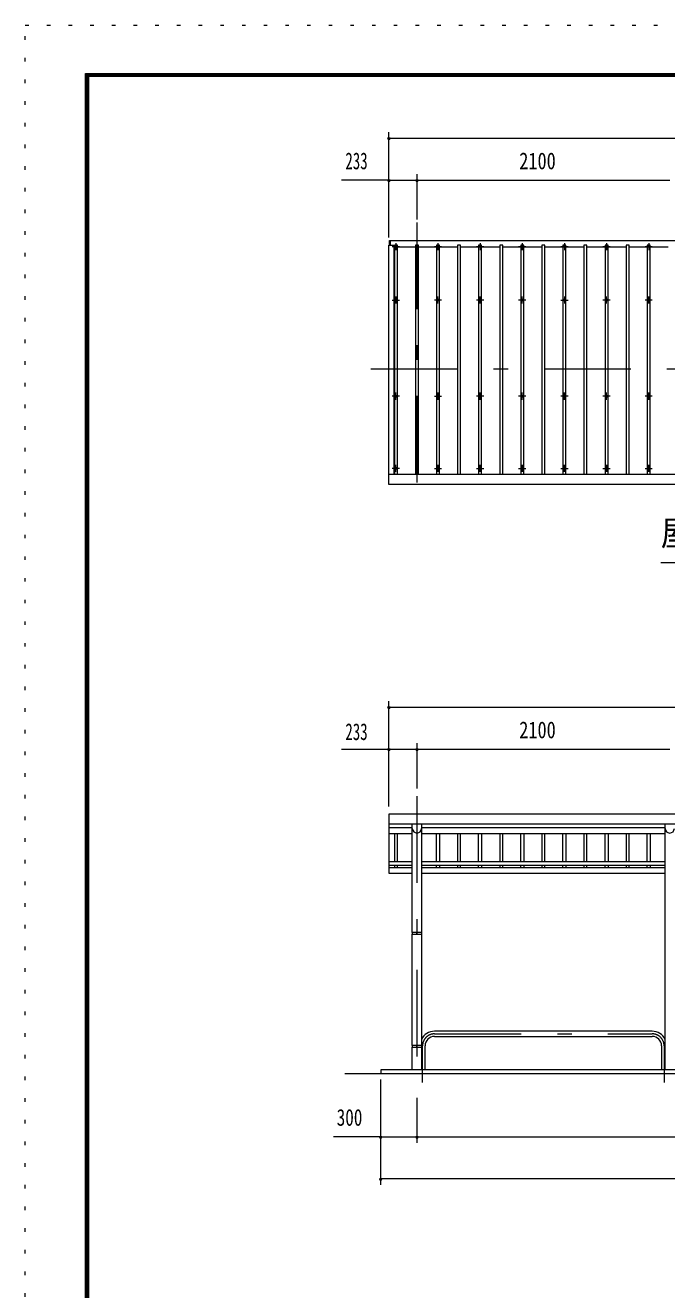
# Model space of a CAD drawing. Units: millimetres, scale not verified, with parts at other scales. Extents: x -23448 to 23452, y -10500 to 10500.
# Drawn here: x -6248 to -921, y 0 to 10500 of the extents above; entities that cross this region are included whole.
import ezdxf
from ezdxf.enums import TextEntityAlignment as Align

# ---------------------------------------------------------------- set-up
doc = ezdxf.new("R2010")
doc.units = ezdxf.units.MM
doc.header["$LTSCALE"] = 60
doc.linetypes.add('USER3', pattern=[24, 12, -5, 2, -5])
doc.linetypes.add('USER4', pattern=[3, 0.5, -2.5])
for name, color, linetype, lineweight in [('0-2_1-0BOLD', 7, 'Continuous', 18), ('0-3_1-2CENTER', 3, 'USER3', 18), ('0-4_1-4THIN', 4, 'Continuous', 18), ('0-5_1-5DIM', 3, 'Continuous', 18), ('0-C_F-F', 5, 'Continuous', 18), ('0-D_F-E_J_ADD', 5, 'USER4', 18)]:
    doc.layers.add(name, color=color, linetype=linetype, lineweight=lineweight)
doc.styles.add('ＭＳ ゴシック', font='')
doc.styles.get('ＭＳ ゴシック').set_extended_font_data('MS Gothic')

msp = doc.modelspace()

# ---------------------------------------------------------------- linework, layer by layer
at = {"layer": '0-2_1-0BOLD'}
for p, q in [((-3218.47, 8712.67), (-3218.47, 8674.21)), ((-3228.47, 6772.67), (4587.53, 6772.67)), ((-3228.47, 3868.72), (4587.53, 3868.72)), ((-3033.62, 3834.18), (-3228.47, 3834.18)), ((-3228.47, 3788.06), (-3033.62, 3788.06)), ((-3033.62, 2967.43), (-3033.62, 3868.72)), ((-2957.32, 3868.72), (-2957.32, 2967.43)), ((-933.62, 3834.18), (-2957.32, 3834.18)), ((-2957.32, 3788.06), (-933.62, 3788.06)), ((-933.62, 1824.67), (-933.62, 3868.72)), ((-3033.62, 3554.11), (-3228.47, 3554.11)), ((-3228.47, 3524.57), (-3033.62, 3524.57)), ((-3033.62, 3503.67), (-3228.47, 3503.67)), ((-933.62, 3554.11), (-2957.32, 3554.11)), ((-2957.32, 3524.57), (-933.62, 3524.57)), ((-933.62, 3503.67), (-2957.32, 3503.67)), ((-2957.32, 3458.67), (-933.62, 3458.67)), ((-3033.62, 2029.06), (-3033.62, 2951.43)), ((-2998.52, 2967.43), (-2998.52, 2951.43)), ((-2998.52, 2959.43), (-2992.42, 2959.43)), ((-2992.42, 2951.43), (-2992.42, 2967.43)), ((-2957.32, 2951.43), (-2957.32, 2029.06)), ((-1041.82, 2146.02), (-2849.11, 2146.02)), ((-2849.11, 2103.32), (-1041.82, 2103.32)), ((-3033.62, 1824.67), (-3033.62, 2013.06)), ((-2998.52, 2029.06), (-2998.52, 2013.06)), ((-2992.42, 2021.06), (-2998.52, 2021.06)), ((-2992.42, 2013.06), (-2992.42, 2029.06)), ((-2957.32, 2013.06), (-2957.32, 1824.67)), ((-2927.76, 1824.67), (-2927.76, 2024.67)), ((-963.17, 2024.67), (-963.17, 1824.67)), ((-3595.47, 1794.67), (4954.54, 1794.67))]:
    msp.add_line(p, q, dxfattribs=at)
for points in [[(-3228.47, 6687.67), (-3228.47, 8674.21), (-3188.47, 8674.21), (-3188.47, 6772.67)], [(4547.53, 6772.67), (4547.53, 8674.21), (4587.53, 8674.21), (4587.53, 6687.67), (-3228.47, 6687.67)], [(-3223.47, 8674.21), (-3223.47, 8712.67), (4582.53, 8712.67), (4582.53, 8674.21)], [(4392.68, 3458.67), (4587.53, 3458.67), (4587.53, 3947.67), (-3228.47, 3947.67)], [(-3228.47, 3947.67), (-3228.47, 3458.67), (-3033.62, 3458.67)], [(4654.53, 1824.67), (-3295.47, 1824.67), (-3295.47, 1794.67)]]:
    msp.add_lwpolyline(points, dxfattribs=at)
for points in [[(-2955.72, 2967.43), (-3035.22, 2967.43), (-3035.22, 2951.43), (-2955.72, 2951.43)], [(-2955.72, 2029.06), (-3035.22, 2029.06), (-3035.22, 2013.06), (-2955.72, 2013.06)]]:
    msp.add_lwpolyline(points, close=True, dxfattribs=at)
for centre in [(-3170.47, 8218.37), (-2820.47, 8218.37), (-2470.47, 8218.37), (-2120.47, 8218.37), (-1770.47, 8218.37), (-1420.47, 8218.37), (-1070.47, 8218.37), (-3170.47, 7419.7), (-2820.47, 7419.7), (-2470.47, 7419.7), (-2120.47, 7419.7), (-1770.47, 7419.7), (-1420.47, 7419.7), (-1070.47, 7419.7), (-3170.47, 6820.69), (-2820.47, 6820.69), (-2470.47, 6820.69), (-2120.47, 6820.69), (-1770.47, 6820.69), (-1420.47, 6820.69), (-1070.47, 6820.69)]:
    msp.add_circle(centre, 10, dxfattribs=at)
for centre, radius, start, end in [((-3170.47, 8650.76), 14.5, 46.39838, 133.60162), ((-3170.47, 8671.76), 14.5, 226.3961, 313.6039), ((-2820.47, 8650.76), 14.5, 46.39838, 133.60162), ((-2820.47, 8671.76), 14.5, 226.3961, 313.6039), ((-2470.47, 8650.76), 14.5, 46.39838, 133.60162), ((-2470.47, 8671.76), 14.5, 226.3961, 313.6039), ((-2120.47, 8650.76), 14.5, 46.39838, 133.60162), ((-2120.47, 8671.76), 14.5, 226.3961, 313.6039), ((-1770.47, 8650.76), 14.5, 46.39838, 133.60162), ((-1770.47, 8671.76), 14.5, 226.3961, 313.6039), ((-1420.47, 8650.76), 14.5, 46.39838, 133.60162), ((-1420.47, 8671.76), 14.5, 226.3961, 313.6039), ((-1070.47, 8650.76), 14.5, 46.39838, 133.60162), ((-1070.47, 8671.76), 14.5, 226.3961, 313.6039), ((-2995.47, 3830.57), 38.15, 180, 0), ((-895.47, 3830.57), 38.15, 180, 0), ((-2849.11, 2024.67), 121.35, 90, 153.08894), ((-2849.11, 2024.67), 78.65, 90, 180), ((-1041.82, 2024.67), 121.35, 26.92177, 90), ((-1041.82, 2024.67), 78.65, 0, 90)]:
    msp.add_arc(centre, radius, start, end, dxfattribs=at)
at = {"layer": '0-3_1-2CENTER'}
for p, q in [((-2995.47, 8862.67), (-2995.47, 6537.67)), ((-3140.47, 8661.26), (-3200.47, 8661.26)), ((-3170.47, 8691.26), (-3170.47, 8631.26)), ((-2790.47, 8661.26), (-2850.47, 8661.26)), ((-2820.47, 8691.26), (-2820.47, 8631.26)), ((-2440.47, 8661.26), (-2500.47, 8661.26)), ((-2470.47, 8691.26), (-2470.47, 8631.26)), ((-2090.47, 8661.26), (-2150.47, 8661.26)), ((-2120.47, 8691.26), (-2120.47, 8631.26)), ((-1740.47, 8661.26), (-1800.47, 8661.26)), ((-1770.47, 8691.26), (-1770.47, 8631.26)), ((-1390.47, 8661.26), (-1450.47, 8661.26)), ((-1420.47, 8691.26), (-1420.47, 8631.26)), ((-1040.47, 8661.26), (-1100.47, 8661.26)), ((-1070.47, 8691.26), (-1070.47, 8631.26)), ((-3200.47, 8218.37), (-3140.47, 8218.37)), ((-3170.47, 8248.37), (-3170.47, 8188.37)), ((-2790.47, 8218.37), (-2850.47, 8218.37)), ((-2820.47, 8188.37), (-2820.47, 8248.37)), ((-2440.47, 8218.37), (-2500.47, 8218.37)), ((-2470.47, 8188.37), (-2470.47, 8248.37)), ((-2090.47, 8218.37), (-2150.47, 8218.37)), ((-2120.47, 8188.37), (-2120.47, 8248.37)), ((-1800.47, 8218.37), (-1740.47, 8218.37)), ((-1770.47, 8248.37), (-1770.47, 8188.37)), ((-1390.47, 8218.37), (-1450.47, 8218.37)), ((-1420.47, 8188.37), (-1420.47, 8248.37)), ((-1040.47, 8218.37), (-1100.47, 8218.37)), ((-1070.47, 8188.37), (-1070.47, 8248.37)), ((-3378.47, 7647.67), (4737.53, 7647.67)), ((-3140.47, 7419.7), (-3200.47, 7419.7)), ((-3170.47, 7389.7), (-3170.47, 7449.7)), ((-2850.47, 7419.7), (-2790.47, 7419.7)), ((-2820.47, 7449.7), (-2820.47, 7389.7)), ((-2440.47, 7419.7), (-2500.47, 7419.7)), ((-2470.47, 7389.7), (-2470.47, 7449.7)), ((-2090.47, 7419.7), (-2150.47, 7419.7)), ((-2120.47, 7389.7), (-2120.47, 7449.7)), ((-1740.47, 7419.7), (-1800.47, 7419.7)), ((-1770.47, 7389.7), (-1770.47, 7449.7)), ((-1390.47, 7419.7), (-1450.47, 7419.7)), ((-1420.47, 7389.7), (-1420.47, 7449.7)), ((-1040.47, 7419.7), (-1100.47, 7419.7)), ((-1070.47, 7389.7), (-1070.47, 7449.7)), ((-3170.47, 6790.69), (-3170.47, 6850.69)), ((-2820.47, 6850.69), (-2820.47, 6790.69)), ((-2470.47, 6790.69), (-2470.47, 6850.69)), ((-2120.47, 6850.69), (-2120.47, 6790.69)), ((-1770.47, 6790.69), (-1770.47, 6850.69)), ((-1420.47, 6850.69), (-1420.47, 6790.69)), ((-1070.47, 6790.69), (-1070.47, 6850.69)), ((-3140.47, 6820.69), (-3200.47, 6820.69)), ((-2850.47, 6820.69), (-2790.47, 6820.69)), ((-2500.47, 6820.69), (-2440.47, 6820.69)), ((-2150.47, 6820.69), (-2090.47, 6820.69)), ((-1800.47, 6820.69), (-1740.47, 6820.69)), ((-1450.47, 6820.69), (-1390.47, 6820.69)), ((-1100.47, 6820.69), (-1040.47, 6820.69)), ((-2995.47, 4097.68), (-2995.47, 1644.67)), ((-2849.11, 2124.67), (-1041.82, 2124.67)), ((-2949.11, 1719.67), (-2949.11, 2024.67)), ((-941.82, 2024.67), (-941.82, 1719.67))]:
    msp.add_line(p, q, dxfattribs=at)
for centre, start, end in [((-2849.11, 2024.67), 90, 180), ((-1041.82, 2024.67), 0, 90)]:
    msp.add_arc(centre, 100, start, end, dxfattribs=at)
at = {"layer": '0-4_1-4THIN'}
for p, q in [((-3182.97, 8659.21), (-3188.47, 8659.21)), ((-3157.97, 8659.21), (-3007.97, 8659.21)), ((-2982.97, 8659.21), (-2832.97, 8659.21)), ((-2807.97, 8659.21), (-2657.97, 8659.21)), ((-2632.97, 8659.21), (-2482.97, 8659.21)), ((-2457.97, 8659.21), (-2307.97, 8659.21)), ((-2282.97, 8659.21), (-2132.97, 8659.21)), ((-2107.97, 8659.21), (-1957.97, 8659.21)), ((-1932.97, 8659.21), (-1782.97, 8659.21)), ((-1757.97, 8659.21), (-1607.97, 8659.21)), ((-1582.97, 8659.21), (-1432.97, 8659.21)), ((-1407.97, 8659.21), (-1257.97, 8659.21)), ((-1232.97, 8659.21), (-1082.97, 8659.21)), ((-1057.97, 8659.21), (-907.97, 8659.21)), ((-3182.97, 3788.06), (-3182.97, 3554.11)), ((-3157.97, 3554.11), (-3157.97, 3788.06)), ((-2832.97, 3554.11), (-2832.97, 3788.06)), ((-2807.97, 3788.06), (-2807.97, 3554.11)), ((-2657.97, 3788.06), (-2657.97, 3554.11)), ((-2632.97, 3554.11), (-2632.97, 3788.06)), ((-2482.97, 3554.11), (-2482.97, 3788.06)), ((-2457.97, 3788.06), (-2457.97, 3554.11)), ((-2307.97, 3788.06), (-2307.97, 3554.11)), ((-2282.97, 3554.11), (-2282.97, 3788.06)), ((-2132.97, 3554.11), (-2132.97, 3788.06)), ((-2107.97, 3788.06), (-2107.97, 3554.11)), ((-1957.97, 3788.06), (-1957.97, 3554.11)), ((-1932.97, 3554.11), (-1932.97, 3788.06)), ((-1782.97, 3554.11), (-1782.97, 3788.06)), ((-1757.97, 3788.06), (-1757.97, 3554.11)), ((-1607.97, 3788.06), (-1607.97, 3554.11)), ((-1582.97, 3554.11), (-1582.97, 3788.06)), ((-1432.97, 3554.11), (-1432.97, 3788.06)), ((-1407.97, 3788.06), (-1407.97, 3554.11)), ((-1257.97, 3788.06), (-1257.97, 3554.11)), ((-1232.97, 3554.11), (-1232.97, 3788.06)), ((-1082.97, 3554.11), (-1082.97, 3788.06)), ((-1057.97, 3788.06), (-1057.97, 3554.11)), ((-3182.97, 3524.57), (-3182.97, 3503.67)), ((-3157.97, 3503.67), (-3157.97, 3524.57)), ((-2832.97, 3503.67), (-2832.97, 3524.57)), ((-2807.97, 3524.57), (-2807.97, 3503.67)), ((-2657.97, 3524.57), (-2657.97, 3503.67)), ((-2632.97, 3503.67), (-2632.97, 3524.57)), ((-2482.97, 3503.67), (-2482.97, 3524.57)), ((-2457.97, 3524.57), (-2457.97, 3503.67)), ((-2307.97, 3524.57), (-2307.97, 3503.67)), ((-2282.97, 3503.67), (-2282.97, 3524.57)), ((-2132.97, 3503.67), (-2132.97, 3524.57)), ((-2107.97, 3524.57), (-2107.97, 3503.67)), ((-1957.97, 3524.57), (-1957.97, 3503.67)), ((-1932.97, 3503.67), (-1932.97, 3524.57)), ((-1782.97, 3503.67), (-1782.97, 3524.57)), ((-1757.97, 3524.57), (-1757.97, 3503.67)), ((-1607.97, 3524.57), (-1607.97, 3503.67)), ((-1582.97, 3503.67), (-1582.97, 3524.57)), ((-1432.97, 3503.67), (-1432.97, 3524.57)), ((-1407.97, 3524.57), (-1407.97, 3503.67)), ((-1257.97, 3524.57), (-1257.97, 3503.67)), ((-1232.97, 3503.67), (-1232.97, 3524.57)), ((-1082.97, 3503.67), (-1082.97, 3524.57)), ((-1057.97, 3524.57), (-1057.97, 3503.67))]:
    msp.add_line(p, q, dxfattribs=at)
for points in [[(-3157.97, 6772.67), (-3157.97, 8674.21), (-3182.97, 8674.21), (-3182.97, 6772.67)], [(-2982.97, 6772.67), (-2982.97, 8674.21), (-3007.97, 8674.21), (-3007.97, 6772.67)], [(-2807.97, 6772.67), (-2807.97, 8674.21), (-2832.97, 8674.21), (-2832.97, 6772.67)], [(-2632.97, 6772.67), (-2632.97, 8674.21), (-2657.97, 8674.21), (-2657.97, 6772.67)], [(-2457.97, 6772.67), (-2457.97, 8674.21), (-2482.97, 8674.21), (-2482.97, 6772.67)], [(-2282.97, 6772.67), (-2282.97, 8674.21), (-2307.97, 8674.21), (-2307.97, 6772.67)], [(-2107.97, 6772.67), (-2107.97, 8674.21), (-2132.97, 8674.21), (-2132.97, 6772.67)], [(-1932.97, 6772.67), (-1932.97, 8674.21), (-1957.97, 8674.21), (-1957.97, 6772.67)], [(-1757.97, 6772.67), (-1757.97, 8674.21), (-1782.97, 8674.21), (-1782.97, 6772.67)], [(-1582.97, 6772.67), (-1582.97, 8674.21), (-1607.97, 8674.21), (-1607.97, 6772.67)], [(-1407.97, 6772.67), (-1407.97, 8674.21), (-1432.97, 8674.21), (-1432.97, 6772.67)], [(-1232.97, 6772.67), (-1232.97, 8674.21), (-1257.97, 8674.21), (-1257.97, 6772.67)], [(-1057.97, 6772.67), (-1057.97, 8674.21), (-1082.97, 8674.21), (-1082.97, 6772.67)]]:
    msp.add_lwpolyline(points, dxfattribs=at)
at = {"layer": '0-5_1-5DIM'}
for p, q in [((-3218.47, 9562.67), (-3238.47, 9562.67)), ((-3228.47, 8737.67), (-3228.47, 9612.67)), ((-3228.47, 9562.67), (4587.53, 9562.67)), ((-2995.47, 9262.68), (-2995.47, 8887.68)), ((-3228.47, 9212.68), (-3620.97, 9212.68)), ((-3218.47, 9212.68), (-3238.47, 9212.68)), ((-3228.47, 9212.68), (-2995.47, 9212.68)), ((-2985.47, 9212.68), (-3005.47, 9212.68)), ((-2995.47, 9212.68), (-895.47, 9212.68)), ((-970.46, 6037.67), (2329.54, 6037.67)), ((-3218.47, 4837.67), (-3238.47, 4837.67)), ((-3228.47, 4012.67), (-3228.47, 4887.67)), ((-3228.47, 4837.67), (4587.53, 4837.67)), ((-2995.47, 4537.67), (-2995.47, 4162.67)), ((-3620.97, 4487.67), (-3228.47, 4487.67)), ((-3218.47, 4487.67), (-3238.47, 4487.67)), ((-3228.47, 4487.67), (-2995.47, 4487.67)), ((-2985.47, 4487.67), (-3005.47, 4487.67)), ((-2995.47, 4487.67), (-895.47, 4487.67)), ((-3295.47, 869.67), (-3295.47, 1744.67)), ((-2995.47, 1594.67), (-2995.47, 1219.67)), ((-3295.47, 1269.67), (-3687.97, 1269.67)), ((-3285.47, 1269.67), (-3305.47, 1269.67)), ((-3295.47, 1269.67), (-2995.47, 1269.67)), ((-2985.47, 1269.67), (-3005.47, 1269.67)), ((-2995.47, 1269.67), (4354.53, 1269.67)), ((-3285.47, 919.67), (-3305.47, 919.67)), ((4654.53, 919.67), (-3295.47, 919.67))]:
    msp.add_line(p, q, dxfattribs=at)
for centre in [(-3228.47, 9562.67), (-3228.47, 9212.68), (-2995.47, 9212.68), (-3228.47, 4837.67), (-3228.47, 4487.67), (-2995.47, 4487.67), (-3295.47, 1269.67), (-2995.47, 1269.67), (-3295.47, 919.67)]:
    msp.add_arc(centre, 10, 180, 0, dxfattribs=at)
at = {"layer": '0-C_F-F'}
for points in [[(22951.87, -10000), (-5748.13, -10000), (-5748.13, 10100), (22951.87, 10100)], [(22949.37, -9997.5), (-5745.63, -9997.5), (-5745.63, 10097.5), (22949.37, 10097.5)], [(22946.87, -9995), (22946.87, 10095), (-5743.13, 10095), (-5743.13, -9995)], [(22944.37, -9992.5), (-5740.63, -9992.5), (-5740.63, 10092.5), (22944.37, 10092.5)], [(22941.87, -9990), (22941.87, 10090), (-5738.13, 10090), (-5738.13, -9990)], [(22939.37, -9987.5), (-5735.63, -9987.5), (-5735.63, 10087.5), (22939.37, 10087.5)], [(22936.87, -9985), (22936.87, 10085), (-5733.13, 10085), (-5733.13, -9985)], [(22934.37, -9982.5), (-5730.63, -9982.5), (-5730.63, 10082.5), (22934.37, 10082.5)], [(22931.87, -9980), (-5728.13, -9980), (-5728.13, 10080), (22931.87, 10080)], [(22929.37, -9977.5), (-5725.63, -9977.5), (-5725.63, 10077.5), (22929.37, 10077.5)], [(22926.87, -9975), (22926.87, 10075), (-5723.12, 10075), (-5723.12, -9975)]]:
    msp.add_lwpolyline(points, close=True, dxfattribs=at)
at = {"layer": '0-D_F-E_J_ADD'}
msp.add_lwpolyline([(23451.87, -10500), (-6248.13, -10500), (-6248.13, 10500), (23451.87, 10500)], close=True, dxfattribs=at)

# ---------------------------------------------------------------- texts
at = {"layer": '0-5_1-5DIM', "color": 7, "style": 'ＭＳ ゴシック'}
for s, height, width, p in [('233', 139.3, 0.65, (-3589.68, 9262.68)), ('2100', 139.3, 0.8, (-2145.51, 9262.68)), ('屋根伏図\u3000Ｓ＝１／５０', 208.9, 0.9, (-970.46, 6116.17)), ('233', 139.3, 0.65, (-3589.68, 4522.67)), ('2100', 139.3, 0.8, (-2145.51, 4537.67)), ('300', 139.3, 0.75, (-3661.68, 1319.67))]:
    msp.add_text(s, height=height, dxfattribs=dict(at, width=width)).set_placement(p, align=Align.BOTTOM_LEFT)

doc.saveas('drawing.dxf')
